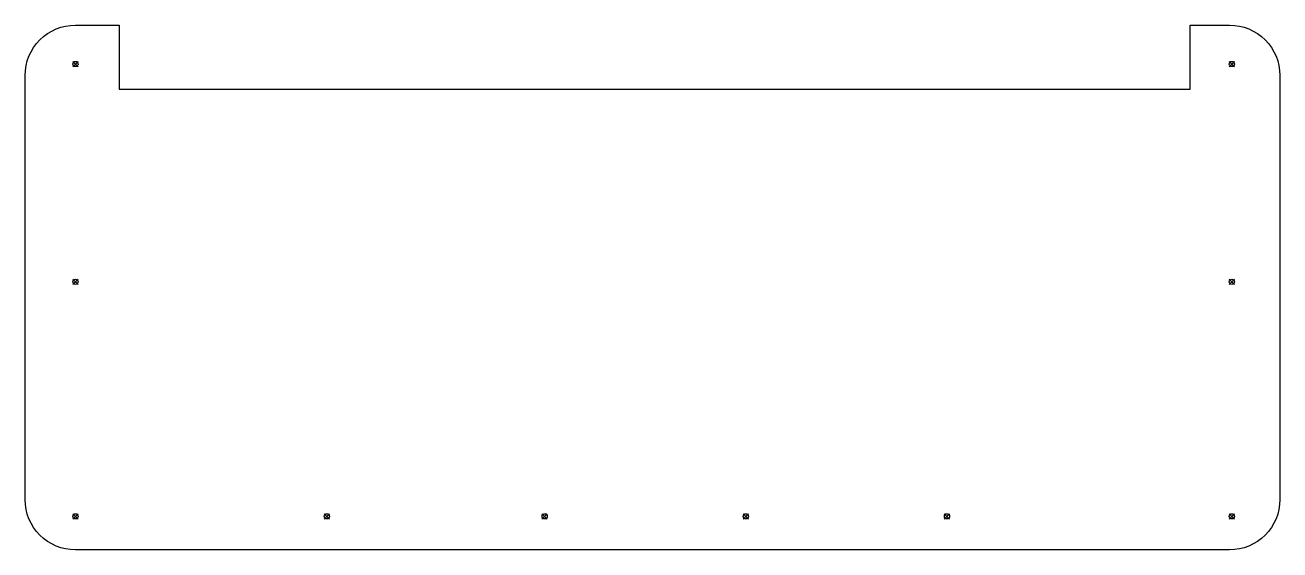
# Model space of a CAD drawing. Header units: millimetres. Extents: x 0 to 749, y 0 to 313.
import ezdxf

# ---------------------------------------------------------------- set-up
doc = ezdxf.new("R2010")
doc.units = ezdxf.units.MM
doc.layers.add('Contour', color=7, linetype='Continuous')
doc.layers.add('Engraving', color=7, linetype='Continuous')

msp = doc.modelspace()

# ---------------------------------------------------------------- linework, layer by layer
at = {"layer": 'Contour', "color": 7, "linetype": 'Continuous'}
for p, q in [((148.42, 274.66), (148.42, 274.66)), ((271.85, 274.86), (271.85, 274.86)), ((395.13, 274.94), (395.13, 274.94)), ((518.45, 275.07), (518.45, 275.07))]:
    msp.add_line(p, q, dxfattribs=at)
at = {"layer": 'Contour', "color": 7, "linetype": 'Continuous', "flags": 128}
msp.add_lwpolyline([(695.11, 274.93), (695.11, 313.25), (718.7, 313.25, -0.414214), (748.7, 283.25), (748.7, 30, -0.414214), (718.7, 0), (30, 0, -0.414214), (0, 30), (0, 283.25, -0.414214), (30, 313.25), (56.14, 313.25), (56.14, 274.93)], format="xyb", close=True, dxfattribs=at)
at = {"layer": 'Contour', "color": 7, "linetype": 'Continuous'}
for centre in [(30.04, 290.01), (720.04, 290.01), (30.04, 160.01), (720.04, 160.01), (30.04, 20.01), (180.04, 20.01), (310.04, 20.01), (430.04, 20.01), (550.04, 20.01), (720.04, 20.01)]:
    msp.add_circle(centre, 1.55, dxfattribs=at)
at = {"layer": 'Engraving', "color": 153, "linetype": 'Continuous'}
for p, q in [((28.4, 291.6), (31.6, 288.4)), ((31.6, 291.6), (28.4, 288.4)), ((718.4, 291.6), (721.6, 288.4)), ((721.6, 291.6), (718.4, 288.4)), ((28.4, 161.6), (31.6, 158.4)), ((31.6, 161.6), (28.4, 158.4)), ((718.4, 161.6), (721.6, 158.4)), ((721.6, 161.6), (718.4, 158.4)), ((28.4, 21.6), (31.6, 18.4)), ((31.6, 21.6), (28.4, 18.4)), ((178.4, 21.6), (181.6, 18.4)), ((181.6, 21.6), (178.4, 18.4)), ((308.4, 21.6), (311.6, 18.4)), ((311.6, 21.6), (308.4, 18.4)), ((428.4, 21.6), (431.6, 18.4)), ((431.6, 21.6), (428.4, 18.4)), ((548.4, 21.6), (551.6, 18.4)), ((551.6, 21.6), (548.4, 18.4)), ((718.4, 21.6), (721.6, 18.4)), ((721.6, 21.6), (718.4, 18.4))]:
    msp.add_line(p, q, dxfattribs=at)

doc.saveas('drawing.dxf')
